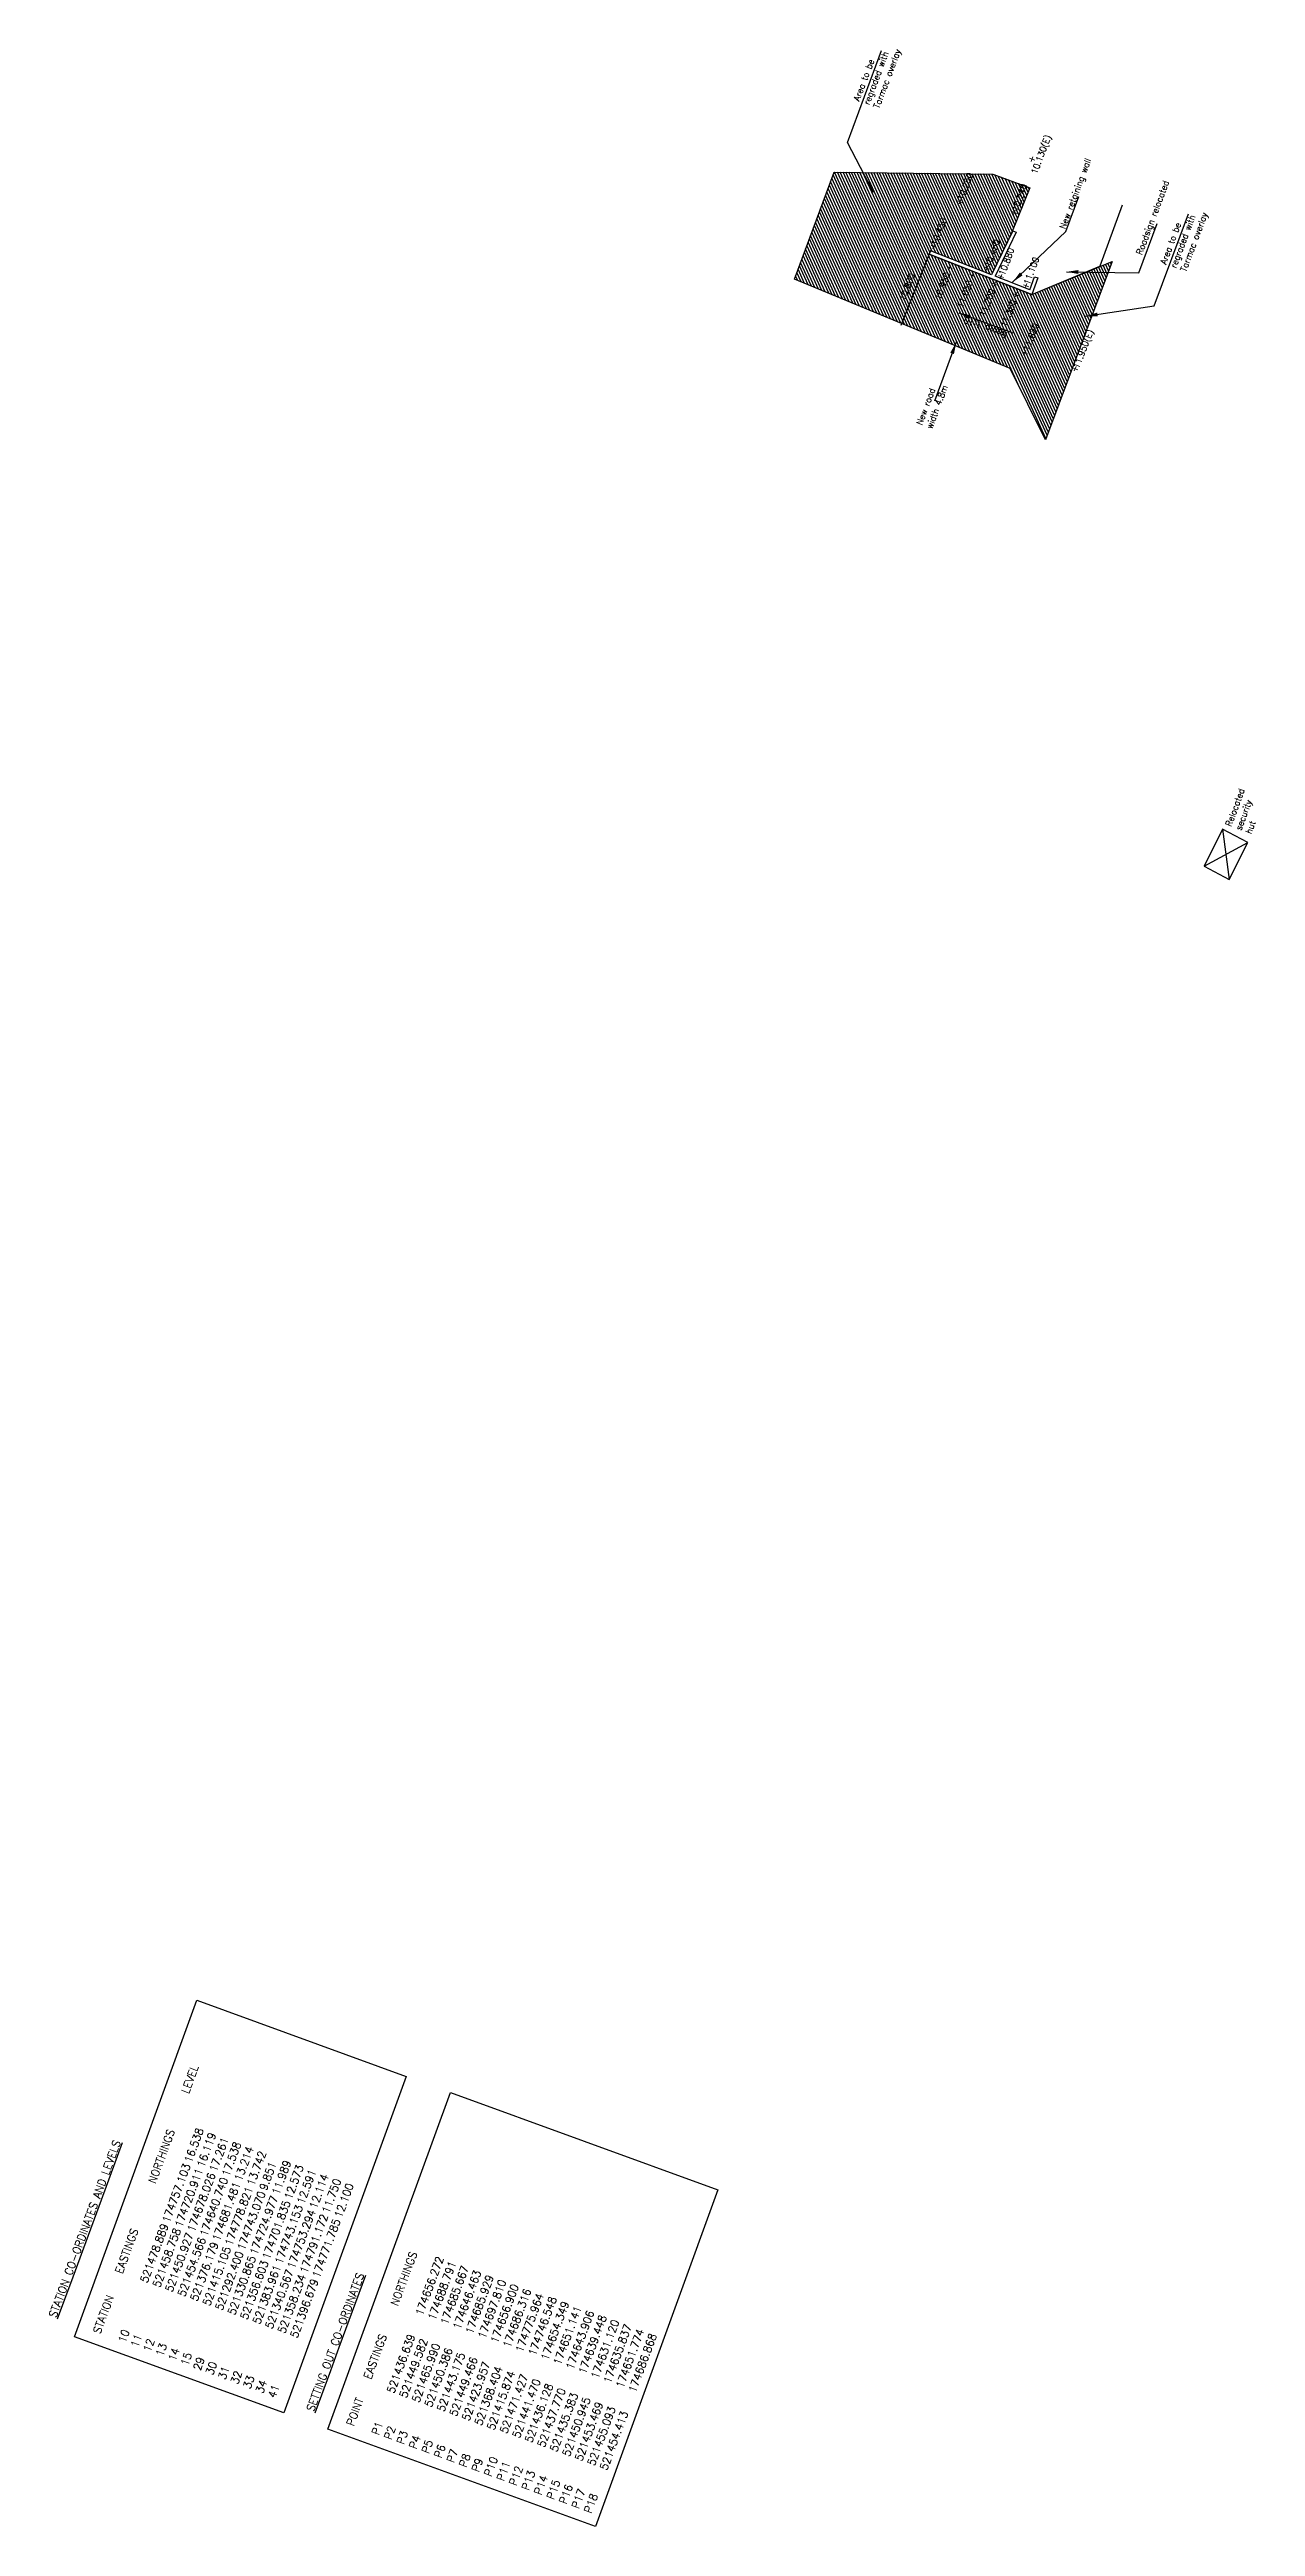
# Model space of a CAD drawing. Header units: millimetres. Extents: x 521005098 to 521837086, y 174609906 to 175681253.
# Drawn here: x 521607752 to 521683210, y 175526331 to 175681253 of the extents above; entities that cross this region are included whole.
import ezdxf

# ---------------------------------------------------------------- set-up
doc = ezdxf.new("R2010")
doc.units = ezdxf.units.MM
doc.header["$LTSCALE"] = 200
for name, color, linetype in [('layout$0$GT Regrade', 7, 'Continuous'), ('layout$0$GT Surface text', 3, 'Continuous'), ('layout$0$GT wall', 3, 'Continuous'), ('layout$0$GT0-35TXT', 3, 'Continuous'), ('layout$0$survey$0$DETAIL', 8, 'Continuous')]:
    doc.layers.add(name, color=color, linetype=linetype)
doc.styles.add('GT1TO1', font='romans.shx', dxfattribs={"width": 0.95, "height": 2})
doc.styles.add('layout$0$GT1TO200', font='romans.shx', dxfattribs={"width": 0.95, "height": 400})
doc.styles.add('layout$0$GTANYHEIGHT', font='romans.shx', dxfattribs={"width": 0.95})
doc.dimstyles.new('layout$0$NOTEARROW', dxfattribs={"dimscale": 250, "dimtxt": 2, "dimasz": 3, "dimexe": 1, "dimexo": 1, "dimgap": 1, "dimtad": 2, "dimtih": 1, "dimtoh": 1, "dimdec": 4, "dimzin": 0, "dimdsep": 46, "dimtxsty": 'layout$0$GTANYHEIGHT', "dimcen": 3.5, "dimclrd": 7, "dimclre": 7, "dimclrt": 3, "dimadec": 0, "dimazin": 0, "dimtfac": 1, "dimtdec": 4, "dimtofl": 0, "dimtmove": 0, "dimatfit": 3, "dimfxl": 1, "dimtolj": 1, "dimtzin": 0, "dimarcsym": 0})

# ---------------------------------------------------------------- blocks, each defined once
blk = doc.blocks.new('layout')
at = {"layer": 'layout$0$GT Regrade'}
h = blk.add_hatch(dxfattribs=at)
h.set_pattern_fill('ANSI31', color=8, scale=50, angle=-20.423036, style=0)
h.set_pattern_definition([(114.576964, (521003750.19, 174783664.98), (-144.36779, -66.026538), [])])
h.paths.add_polyline_path([(521656849.2, 175673585.6), (521654357.7, 175666894.4), (521667859.3, 175661310.3), (521670063.5, 175656846.8), (521674234.5, 175668003.5), (521669222.7, 175665931.9), (521662786, 175668462.7), (521662868.3, 175668672.1), (521666700.1, 175667165.5), (521667942.4, 175669769.1), (521669093.9, 175672602.2), (521666781.9, 175673463)])
blk.add_line((521662786, 175668462.7), (521661029.6, 175663995.5), dxfattribs=at)
blk.add_lwpolyline([(521654357.7, 175666894.4), (521656849.2, 175673585.6), (521666781.9, 175673463), (521669093.9, 175672602.2), (521667942.4, 175669769.1), (521666700.1, 175667165.5), (521662868.3, 175668672.1), (521662786, 175668462.7), (521669222.7, 175665931.9), (521674234.5, 175668003.5), (521670063.5, 175656846.8), (521667859.3, 175661310.3)], close=True, dxfattribs=at)
at = {"layer": 'layout$0$GT wall'}
for p, q in [((521674874.3, 175671518.3), (521673479, 175667698.9)), ((521668031.1, 175669911.2), (521666700.1, 175667165.5)), ((521668235.2, 175669829.1), (521666916.5, 175667080.4)), ((521668031.1, 175669911.2), (521668235.2, 175669829.1)), ((521662786, 175668462.7), (521662868.3, 175668672.1)), ((521669222.7, 175665931.9), (521662786, 175668462.7)), ((521666700.1, 175667165.5), (521662868.3, 175668672.1)), ((521669094.9, 175666224), (521666916.5, 175667080.4)), ((521669094.9, 175666224), (521669393.1, 175667044)), ((521669222.7, 175665931.9), (521673479, 175667698.9)), ((521669599.9, 175666968.8), (521669222.7, 175665931.9)), ((521669393.1, 175667044), (521669599.9, 175666968.8))]:
    blk.add_line(p, q, dxfattribs=at)
at = {"layer": 'layout$0$survey$0$DETAIL', "color": 3, "linetype": 'Continuous'}
for p, q in [((521681147.6, 175632480.7), (521681571.6, 175629344.5)), ((521679990.4, 175630166.1), (521682728.7, 175631659.1))]:
    blk.add_line(p, q, dxfattribs=at)
at = {"layer": 'layout$0$survey$0$DETAIL', "color": 3, "linetype": 'Continuous', "flags": 128}
blk.add_lwpolyline([(521681571.6, 175629344.5), (521682728.7, 175631659.1), (521681147.6, 175632480.7), (521679990.4, 175630166.1)], close=True, dxfattribs=at)
at = {"layer": 'layout$0$GT Surface text', "char_height": 400, "attachment_point": 1, "style": 'layout$0$GT1TO200'}
for s, insert, width, rotation in [('Area to be regraded with Tarmac overlay', (521658040.2, 175678132.5), 5310.05, 69.576964), ('Roadsign relocated', (521675730.6, 175668517.2), 5310.05, 69.576964), ('Area to be regraded with Tarmac overlay', (521677236.4, 175667917.5), 5310.05, 69.576964), ('Ramp 1:10', (521667580.7, 175663183.7), 5310.05, 159.576964), ('Relocated security hut', (521681313.8, 175632752.3), 2517.616, 70)]:
    blk.add_mtext(s, dxfattribs=dict(at, insert=insert, width=width, rotation=rotation))
at = {"layer": 'layout$0$GT0-35TXT', "color": 3, "style": 'layout$0$GT1TO200', "width": 0.95}
for s, rotation, p in [('10.130(E)', 69.576964, (521669533.4, 175673427.5)), ('+', 69.576964, (521669320.6, 175674138.1)), ('10.250', 69.576964, (521664934.5, 175671778.6)), ('10.240', 69.576964, (521668336.8, 175671086.1)), ('+', 69.576964, (521664806, 175671476.4)), ('+', 69.576964, (521668216.2, 175670804.9)), ('10.450', 69.576964, (521663285.5, 175668949)), ('+', 69.576964, (521663164.8, 175668667.9)), ('10.450', 69.576964, (521666614.1, 175667607)), ('10.880', 69.576964, (521667500.2, 175667076.3)), ('11.100', 69.576964, (521669065.2, 175666500.2)), ('10.800', 69.576964, (521661294.7, 175665499.2)), ('10.950', 69.576964, (521663493.6, 175665552.5)), ('+', 69.576964, (521664162.7, 175667359.7)), ('11.050', 69.576964, (521664908, 175665053.1)), ('+', 69.576964, (521665577.2, 175666860.4)), ('+', 69.576964, (521666493.4, 175667325.8)), ('+', 69.576964, (521666976.9, 175666321.2)), ('+', 69.576964, (521667379.6, 175666795.1)), ('+', 69.576964, (521668944.5, 175666219.1)), ('11.200', 69.576964, (521666307.8, 175664514)), ('11.350', 69.576964, (521667652.2, 175663848.6)), ('+', 69.576964, (521668321.3, 175665655.9)), ('11.620', 69.576964, (521669050, 175662357.1)), ('11.950(E)', 68.918671, (521672158.4, 175661260.5)), ('+', 69.576964, (521668870.9, 175662027.4)), ('+', 68.918671, (521672011.7, 175661031.5))]:
    blk.add_text(s, height=400, rotation=rotation, dxfattribs=at).set_placement(p)
at = {"layer": 'layout$0$GT0-35TXT', "char_height": 400, "attachment_point": 1, "rotation": 69.576964, "style": 'layout$0$GT1TO200'}
for s, insert, width in [('New retaining wall', (521670930.2, 175670128.1), 5934.782), ('New road width 4.8m', (521661969, 175657864.4), 3788.767)]:
    blk.add_mtext(s, dxfattribs=dict(at, insert=insert, width=width))
at = {"layer": 'layout$0$GT Surface text'}
for points in [[(521659311.4, 175672313.7), (521657676.6, 175675432.1), (521659819.3, 175681186.5)], [(521671384.9, 175667347.8), (521675914.4, 175667286.9), (521677065.2, 175670377.7)], [(521672578.7, 175664567.5), (521676872.8, 175665217), (521679015.4, 175670971.5)], [(521664654, 175664783.1), (521668026.9, 175663527.2)]]:
    blk.add_leader(points, dimstyle='layout$0$NOTEARROW', dxfattribs=at)
at = {"layer": 'layout$0$GT0-35TXT'}
for points in [[(521668012.2, 175666703.5), (521671344.5, 175669866), (521672164, 175672067.1)], [(521664490.1, 175662948.2), (521663120, 175659268.8)]]:
    blk.add_leader(points, dimstyle='layout$0$NOTEARROW', dxfattribs=at)

msp = doc.modelspace()

# ---------------------------------------------------------------- linework, layer by layer
for points in [[(521609314.43993, 175538193.62219), (521616976.06152, 175559243.75451), (521630070.86634, 175554477.63533), (521622409.24475, 175533427.50302)], [(521625170.75766, 175532422.39452), (521632832.37925, 175553472.52683), (521649569.19829, 175547380.82288), (521641907.57671, 175526330.69057)]]:
    msp.add_lwpolyline(points, close=True)

# ---------------------------------------------------------------- block references
msp.add_blockref('layout', (0, 0))

# ---------------------------------------------------------------- texts
at = {"char_height": 500, "attachment_point": 1, "style": 'GT1TO1'}
for s, insert, width, rotation in [('STATION^IEASTINGS ^I^INORTHINGS^I^ILEVEL\\P\\P10^I^I521478.889^I174757.103^I16.538\\P11^I^I521458.758^I174720.911^I16.119\\P12^I^I521450.927^I174678.026^I17.261\\P13^I^I521454.566^I174640.740^I17.538\\P14^I^I521376.179^I174681.481^I13.214\\P15^I^I521415.105^I174778.821^I13.742\\P29^I^I521292.400^I174743.070^I9.851^I\\P30^I^I521330.865^I174724.977^I11.989\\P31^I^I521356.603^I174701.835^I12.573\\P32^I^I521383.961^I174743.153^I12.591\\P33^I^I521340.567^I174753.294^I12.114\\P34^I^I521358.234^I174791.172^I11.750^I\\P41^I^I521396.679^I174771.785^I12.100', (521610461.15257, 175538518.64141), 28903.7853549, 69.8098637128), ('{\\LSTATION CO-ORDINATES AND LEVELS}', (521607695.77493, 175539521.91443), 28906.8319745, 69.8098637128), ('POINT    EASTINGS      NORTHINGS        \\P\\PP1      521436.639    174656.272\\PP2      521449.582    174688.791\\PP3      521465.990    174685.667\\PP4      521450.386    174646.463\\PP5      521443.175    174685.929\\PP6      521449.466    174697.810\\PP7      521423.957    174656.900\\PP8      521368.404    174686.316\\PP9      521415.874    174775.964\\PP10     521471.427    174746.548\\PP11     521441.470    174654.349\\PP12     521436.128    174651.141\\PP13     521437.770    174643.906\\PP14     521435.383    174639.448\\PP15     521450.945    174631.120\\PP16     521453.469    174635.837\\PP17     521455.093    174651.774\\PP18     521454.413    174686.868', (521626316.41879, 175532744.55432), 28906.832, 69.81), ('{\\LSETTING OUT CO-ORDINATES}', (521623815.80422, 175533654.70359), 28906.8319745, 69.8098637128)]:
    msp.add_mtext(s, dxfattribs=dict(at, insert=insert, width=width, rotation=rotation))

doc.saveas('drawing.dxf')
